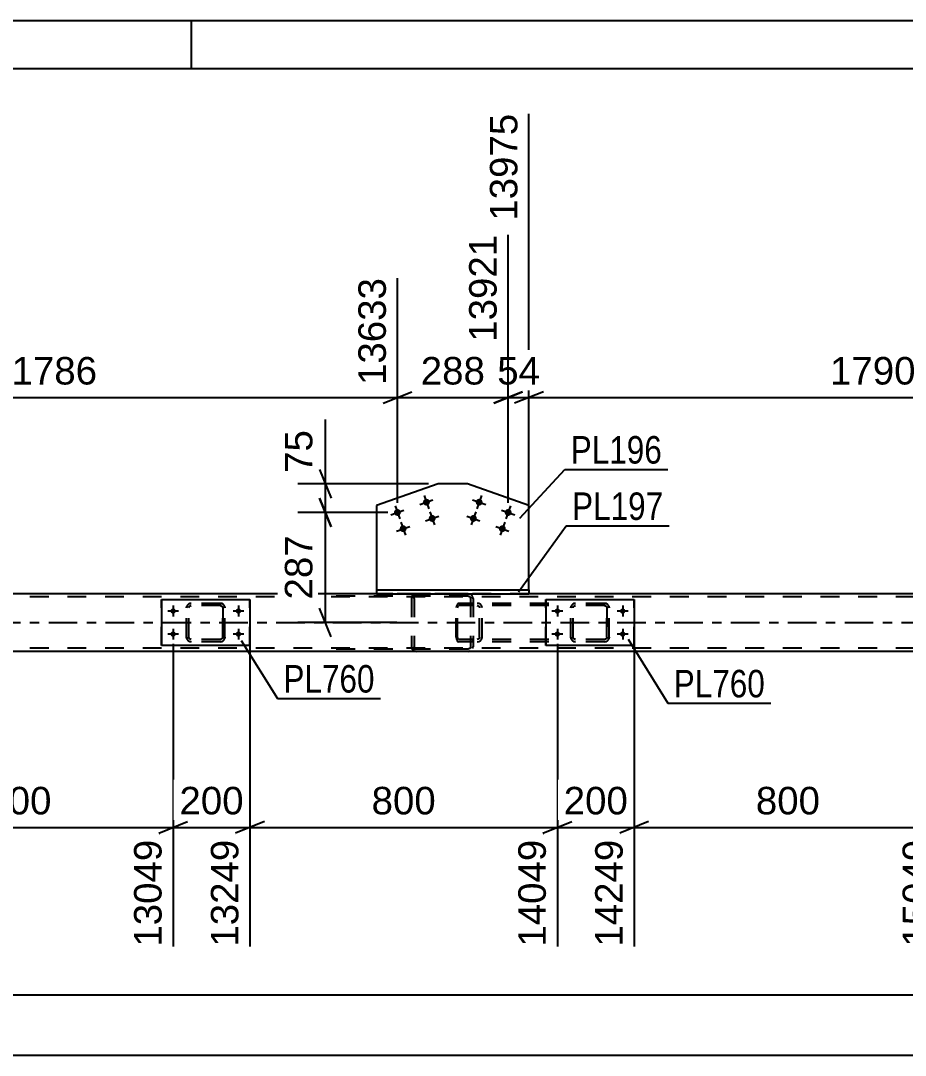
# Model space of a CAD drawing. Header units: millimetres. Extents: x -136 to 705, y -401 to 193.
# Drawn here: x 477.4 to 569.5, y 85.5 to 193.2 of the extents above; entities that cross this region are included whole.
import ezdxf

# ---------------------------------------------------------------- set-up
doc = ezdxf.new("R2010")
doc.units = ezdxf.units.MM
doc.linetypes.add('DXK_LINE_DOT2', pattern=[3.9198, 1.9599, -1.9599])
doc.linetypes.add('DXK_LINE_DOT3', pattern=[5.9187, 2.979, -0.9799, 0.9799, -0.9799])
doc.styles.add('Arial', font='ARIAL.TTF', dxfattribs={"height": 0.2})
doc.styles.add('Arial Narrow', font='ARIALN.TTF', dxfattribs={"height": 0.2})

# ---------------------------------------------------------------- blocks, each defined once
blk = doc.blocks.new('Unknown-318464307-1115')
at = {"color": 5, "linetype": 'Continuous'}
for p, q in [((705.2, 193.21), (-135.8, 193.21)), ((495.2, 188.21), (495.2, 193.21)), ((700.2, 188.21), (-130.8, 188.21))]:
    blk.add_line(p, q, dxfattribs=at)
blk = doc.blocks.new('Part-318464307-5468 - 5264')
at = {"color": 2, "linetype": 'Continuous'}
for p, q in [((532.08, 132.96), (532.08, 128.16)), ((532.08, 132.96), (541.28, 132.96)), ((541.28, 132.96), (541.28, 128.16)), ((541.28, 128.16), (532.08, 128.16))]:
    blk.add_line(p, q, dxfattribs=at)
at = {"color": 7, "linetype": 'DXK_LINE_DOT2'}
for p, q in [((532.08, 128.16), (532.08, 132.96)), ((541.28, 128.16), (541.28, 132.96))]:
    blk.add_line(p, q, dxfattribs=at)
blk = doc.blocks.new('Bolt-318464307-5407 - 5264')
at = {"linetype": 'Continuous'}
for points in [[(519.99, 143.21, -1), (519.31, 142.97, -1)], [(516.97, 142.14, -1), (516.29, 141.9, -1)], [(520.59, 141.52, -1), (519.91, 141.28, -1)], [(517.57, 140.45, -1), (516.89, 140.21, -1)]]:
    blk.add_hatch(color=1, dxfattribs=at).paths.add_polyline_path(points)
at = {"color": 1, "linetype": 'Continuous'}
for p, q in [((518.97, 142.85), (520.33, 143.33)), ((519.41, 143.77), (519.89, 142.41)), ((515.95, 141.78), (517.31, 142.26)), ((516.39, 142.7), (516.87, 141.35)), ((519.57, 141.16), (520.93, 141.64)), ((520.01, 142.08), (520.49, 140.72)), ((516.55, 140.09), (517.91, 140.57)), ((516.99, 141.01), (517.47, 139.65))]:
    blk.add_line(p, q, dxfattribs=at)
blk = doc.blocks.new('Bolt-318464307-5408 - 5264')
at = {"linetype": 'Continuous'}
for points in [[(533.28, 131.48, -1), (533.28, 132.04, -1)], [(540.08, 131.48, -1), (540.08, 132.04, -1)], [(533.28, 129.08, -1), (533.28, 129.64, -1)], [(540.08, 129.08, -1), (540.08, 129.64, -1)]]:
    blk.add_hatch(color=1, dxfattribs=at).paths.add_polyline_path(points)
at = {"color": 1, "linetype": 'Continuous'}
for p, q in [((533.84, 131.76), (532.72, 131.76)), ((533.28, 132.32), (533.28, 131.2)), ((540.64, 131.76), (539.52, 131.76)), ((540.08, 132.32), (540.08, 131.2)), ((533.84, 129.36), (532.72, 129.36)), ((533.28, 129.92), (533.28, 128.8)), ((540.64, 129.36), (539.52, 129.36)), ((540.08, 129.92), (540.08, 128.8))]:
    blk.add_line(p, q, dxfattribs=at)
blk = doc.blocks.new('Part-318464307-5359 - 5264')
at = {"color": 2, "linetype": 'Continuous'}
for p, q in [((520.88, 145.01), (514.47, 142.74)), ((523.91, 145.01), (520.88, 145.01)), ((530.32, 142.74), (523.91, 145.01)), ((514.47, 142.74), (514.47, 133.96)), ((530.32, 133.96), (530.32, 142.74))]:
    blk.add_line(p, q, dxfattribs=at)
at = {"color": 7, "linetype": 'DXK_LINE_DOT2'}
blk.add_line((514.47, 133.96), (530.32, 133.96), dxfattribs=at)
blk = doc.blocks.new('Part-318464307-5364 - 5264')
at = {"color": 2, "linetype": 'Continuous'}
for p, q in [((514.47, 133.96), (514.47, 133.56)), ((514.47, 133.96), (530.32, 133.96)), ((514.47, 133.56), (530.32, 133.56)), ((530.32, 133.96), (530.32, 133.56))]:
    blk.add_line(p, q, dxfattribs=at)
blk = doc.blocks.new('Bolt-318464307-5406 - 5264')
at = {"linetype": 'Continuous'}
for points in [[(493.28, 131.48, -1), (493.28, 132.04, -1)], [(500.08, 131.48, -1), (500.08, 132.04, -1)], [(493.28, 129.08, -1), (493.28, 129.64, -1)], [(500.08, 129.08, -1), (500.08, 129.64, -1)]]:
    blk.add_hatch(color=1, dxfattribs=at).paths.add_polyline_path(points)
at = {"color": 1, "linetype": 'Continuous'}
for p, q in [((493.84, 131.76), (492.72, 131.76)), ((493.28, 132.32), (493.28, 131.2)), ((500.64, 131.76), (499.52, 131.76)), ((500.08, 132.32), (500.08, 131.2)), ((493.84, 129.36), (492.72, 129.36)), ((493.28, 129.92), (493.28, 128.8)), ((500.64, 129.36), (499.52, 129.36)), ((500.08, 129.92), (500.08, 128.8))]:
    blk.add_line(p, q, dxfattribs=at)
blk = doc.blocks.new('Bolt-318464307-5409 - 5264')
at = {"linetype": 'Continuous'}
for points in [[(525.48, 142.97, -1), (524.8, 143.21, -1)], [(528.5, 141.9, -1), (527.82, 142.14, -1)], [(524.88, 141.28, -1), (524.2, 141.52, -1)], [(527.89, 140.21, -1), (527.22, 140.45, -1)]]:
    blk.add_hatch(color=1, dxfattribs=at).paths.add_polyline_path(points)
at = {"color": 1, "linetype": 'Continuous'}
for p, q in [((524.46, 143.33), (525.82, 142.85)), ((525.38, 143.77), (524.9, 142.41)), ((527.48, 142.26), (528.84, 141.78)), ((528.4, 142.7), (527.92, 141.35)), ((523.86, 141.64), (525.22, 141.16)), ((524.78, 142.08), (524.3, 140.72)), ((526.88, 140.57), (528.23, 140.09)), ((527.8, 141.01), (527.31, 139.65))]:
    blk.add_line(p, q, dxfattribs=at)
blk = doc.blocks.new('Part-318464307-5444 - 5264')
at = {"color": 2, "linetype": 'Continuous'}
for p, q in [((514.47, 133.56), (445.19, 133.56)), ((599.74, 133.56), (530.32, 133.56)), ((629.28, 127.56), (-24.68, 127.56))]:
    blk.add_line(p, q, dxfattribs=at)
at = {"color": 7, "linetype": 'DXK_LINE_DOT2'}
for p, q in [((530.32, 133.56), (514.47, 133.56)), ((629.28, 133.24), (-28.68, 133.24)), ((629.28, 127.88), (-28.68, 127.88))]:
    blk.add_line(p, q, dxfattribs=at)
at = {"color": 7, "linetype": 'DXK_LINE_DOT3'}
blk.add_line((-28.68, 130.56), (629.28, 130.56), dxfattribs=at)
blk = doc.blocks.new('Part-318464307-5469 - 5264')
at = {"color": 7, "linetype": 'DXK_LINE_DOT2'}
for p, q in [((534.97, 132.53), (535.16, 132.56)), ((535.16, 132.56), (534.97, 132.53)), ((538.2, 132.56), (535.16, 132.56)), ((538.2, 132.56), (538.38, 132.53)), ((538.38, 132.53), (538.2, 132.56)), ((534.68, 132.08), (534.71, 132.27)), ((534.71, 132.27), (534.68, 132.08)), ((534.68, 129.04), (534.68, 132.08)), ((534.68, 129.04), (534.68, 132.08)), ((534.92, 132.08), (534.94, 132.18)), ((534.92, 129.04), (534.92, 132.08)), ((534.92, 129.04), (534.92, 132.08)), ((534.94, 132.18), (534.99, 132.25)), ((534.99, 132.25), (535.07, 132.31)), ((535.07, 132.31), (535.16, 132.32)), ((538.2, 132.32), (535.16, 132.32)), ((538.2, 132.32), (538.29, 132.31)), ((538.29, 132.31), (538.37, 132.25)), ((538.37, 132.25), (538.42, 132.18)), ((538.42, 132.18), (538.44, 132.08)), ((538.44, 129.04), (538.44, 132.08)), ((538.44, 132.08), (538.44, 129.04)), ((538.64, 132.27), (538.68, 132.08)), ((538.68, 132.08), (538.64, 132.27)), ((538.68, 129.04), (538.68, 132.08)), ((538.68, 129.04), (538.68, 132.08)), ((534.71, 128.86), (534.68, 129.04)), ((534.68, 129.04), (534.71, 128.86)), ((534.94, 128.95), (534.92, 129.04)), ((534.99, 128.87), (534.94, 128.95)), ((535.16, 128.56), (534.97, 128.6)), ((534.97, 128.6), (535.16, 128.56)), ((535.07, 128.82), (534.99, 128.87)), ((535.16, 128.8), (535.07, 128.82)), ((538.2, 128.8), (535.16, 128.8)), ((538.2, 128.56), (535.16, 128.56)), ((538.29, 128.82), (538.2, 128.8)), ((538.38, 128.6), (538.2, 128.56)), ((538.2, 128.56), (538.38, 128.6)), ((538.37, 128.87), (538.29, 128.82)), ((538.42, 128.95), (538.37, 128.87)), ((538.44, 129.04), (538.42, 128.95)), ((538.68, 129.04), (538.64, 128.86)), ((538.64, 128.86), (538.68, 129.04))]:
    blk.add_line(p, q, dxfattribs=at)
at = {"color": 7, "linetype": 'DXK_LINE_DOT3'}
blk.add_line((536.68, 130.56), (536.68, 130.56), dxfattribs=at)
at = {"color": 7, "linetype": 'DXK_LINE_DOT2'}
for centre, start, end in [((535.16, 132.08), 112.5, 157.5), ((535.16, 132.08), 112.5, 157.5), ((538.2, 132.08), 22.5, 67.5), ((538.2, 132.08), 22.5, 67.5), ((535.16, 129.04), 202.5, 247.5), ((535.16, 129.04), 202.5, 247.5), ((538.2, 129.04), 292.5, 337.5), ((538.2, 129.04), 292.5, 337.5)]:
    blk.add_arc(centre, 0.48, start, end, dxfattribs=at)
blk = doc.blocks.new('Part-318464307-5474 - 5264')
at = {"color": 2, "linetype": 'Continuous'}
for p, q in [((492.08, 132.96), (492.08, 128.16)), ((492.08, 132.96), (501.28, 132.96)), ((501.28, 132.96), (501.28, 128.16)), ((501.28, 128.16), (492.08, 128.16))]:
    blk.add_line(p, q, dxfattribs=at)
at = {"color": 7, "linetype": 'DXK_LINE_DOT2'}
for p, q in [((492.08, 128.16), (492.08, 132.96)), ((501.28, 128.16), (501.28, 132.96))]:
    blk.add_line(p, q, dxfattribs=at)
blk = doc.blocks.new('Part-318464307-5547 - 5264')
at = {"color": 7, "linetype": 'DXK_LINE_DOT2'}
for p, q in [((494.97, 132.53), (495.16, 132.56)), ((495.16, 132.56), (494.97, 132.53)), ((498.2, 132.56), (495.16, 132.56)), ((498.2, 132.56), (498.38, 132.53)), ((498.38, 132.53), (498.2, 132.56)), ((494.68, 132.08), (494.71, 132.27)), ((494.71, 132.27), (494.68, 132.08)), ((494.68, 129.04), (494.68, 132.08)), ((494.68, 129.04), (494.68, 132.08)), ((494.92, 132.08), (494.94, 132.18)), ((494.92, 129.04), (494.92, 132.08)), ((494.92, 129.04), (494.92, 132.08)), ((494.94, 132.18), (494.99, 132.25)), ((494.99, 132.25), (495.07, 132.31)), ((495.07, 132.31), (495.16, 132.32)), ((498.2, 132.32), (495.16, 132.32)), ((498.2, 132.32), (498.29, 132.31)), ((498.29, 132.31), (498.37, 132.25)), ((498.37, 132.25), (498.42, 132.18)), ((498.42, 132.18), (498.44, 132.08)), ((498.44, 129.04), (498.44, 132.08)), ((498.44, 132.08), (498.44, 129.04)), ((498.64, 132.27), (498.68, 132.08)), ((498.68, 132.08), (498.64, 132.27)), ((498.68, 129.04), (498.68, 132.08)), ((498.68, 129.04), (498.68, 132.08)), ((494.71, 128.86), (494.68, 129.04)), ((494.68, 129.04), (494.71, 128.86)), ((494.94, 128.95), (494.92, 129.04)), ((494.99, 128.87), (494.94, 128.95)), ((495.16, 128.56), (494.97, 128.6)), ((494.97, 128.6), (495.16, 128.56)), ((495.07, 128.82), (494.99, 128.87)), ((495.16, 128.8), (495.07, 128.82)), ((498.2, 128.8), (495.16, 128.8)), ((498.2, 128.56), (495.16, 128.56)), ((498.29, 128.82), (498.2, 128.8)), ((498.38, 128.6), (498.2, 128.56)), ((498.2, 128.56), (498.38, 128.6)), ((498.37, 128.87), (498.29, 128.82)), ((498.42, 128.95), (498.37, 128.87)), ((498.44, 129.04), (498.42, 128.95)), ((498.68, 129.04), (498.64, 128.86)), ((498.64, 128.86), (498.68, 129.04))]:
    blk.add_line(p, q, dxfattribs=at)
at = {"color": 7, "linetype": 'DXK_LINE_DOT3'}
blk.add_line((496.68, 130.56), (496.68, 130.56), dxfattribs=at)
at = {"color": 7, "linetype": 'DXK_LINE_DOT2'}
for centre, start, end in [((495.16, 132.08), 112.5, 157.5), ((495.16, 132.08), 112.5, 157.5), ((498.2, 132.08), 22.5, 67.5), ((498.2, 132.08), 22.5, 67.5), ((495.16, 129.04), 202.5, 247.5), ((495.16, 129.04), 202.5, 247.5), ((498.2, 129.04), 292.5, 337.5), ((498.2, 129.04), 292.5, 337.5)]:
    blk.add_arc(centre, 0.48, start, end, dxfattribs=at)
blk = doc.blocks.new('Part-318464307-5559 - 5264')
at = {"color": 7, "linetype": 'DXK_LINE_DOT2'}
for p, q in [((523.99, 133.56), (510.08, 133.56)), ((518.62, 133.56), (518.43, 133.53)), ((524.18, 133.53), (523.99, 133.56)), ((523.99, 133.32), (510.08, 133.32)), ((518.15, 133.24), (518.11, 133.08)), ((518.11, 133.08), (518.11, 128.04)), ((518.15, 133.27), (518.15, 133.24)), ((518.37, 133.08), (518.39, 133.18)), ((518.37, 133.08), (518.37, 128.04)), ((518.39, 133.18), (518.44, 133.25)), ((518.44, 133.25), (518.52, 133.31)), ((518.52, 133.31), (518.62, 133.32)), ((523.99, 133.32), (524.08, 133.31)), ((524.08, 133.31), (524.17, 133.25)), ((524.17, 133.25), (524.22, 133.18)), ((524.22, 133.18), (524.24, 133.08)), ((524.24, 133.08), (524.24, 128.04)), ((524.46, 133.24), (524.46, 133.27)), ((524.5, 133.08), (524.46, 133.24)), ((524.5, 133.08), (524.5, 128.04)), ((523.99, 127.8), (510.08, 127.8)), ((523.99, 127.56), (510.08, 127.56)), ((518.11, 128.04), (518.13, 127.96)), ((518.13, 127.96), (518.15, 127.86)), ((518.39, 127.95), (518.37, 128.04)), ((518.44, 127.87), (518.39, 127.95)), ((518.43, 127.6), (518.62, 127.56)), ((518.52, 127.82), (518.44, 127.87)), ((518.62, 127.8), (518.52, 127.82)), ((524.08, 127.82), (523.99, 127.8)), ((523.99, 127.56), (524.18, 127.6)), ((524.17, 127.87), (524.08, 127.82)), ((524.22, 127.95), (524.17, 127.87)), ((524.24, 128.04), (524.22, 127.95)), ((524.46, 127.86), (524.48, 127.96)), ((524.48, 127.96), (524.5, 128.04))]:
    blk.add_line(p, q, dxfattribs=at)
for centre, start, end in [((518.6, 133.06), 110.7583, 155.68), ((524.01, 133.06), 24.32, 69.2417), ((518.6, 128.06), 204.32, 249.2417)]:
    blk.add_arc(centre, 0.496, start, end, dxfattribs=at)
blk = doc.blocks.new('Part-318464307-5612 - 5264')
at = {"color": 7, "linetype": 'DXK_LINE_DOT2'}
for p, q in [((522.93, 132.53), (522.84, 132.42)), ((523.03, 132.56), (522.93, 132.53)), ((532.39, 132.56), (523.03, 132.56)), ((524.5, 132.32), (524.5, 132.56)), ((525.13, 132.53), (524.94, 132.56)), ((522.78, 132.27), (522.76, 132.08)), ((522.76, 129.04), (522.76, 132.08)), ((522.84, 132.42), (522.78, 132.27)), ((522.9, 132.08), (522.91, 132.18)), ((522.9, 129.04), (522.9, 132.08)), ((522.91, 132.18), (522.94, 132.25)), ((522.94, 132.25), (522.98, 132.31)), ((522.98, 132.31), (523.03, 132.32)), ((532.39, 132.32), (523.03, 132.32)), ((524.94, 132.32), (525.04, 132.31)), ((525.04, 132.31), (525.12, 132.25)), ((525.12, 132.25), (525.17, 132.18)), ((525.17, 132.18), (525.19, 132.08)), ((525.19, 129.04), (525.19, 132.08)), ((525.45, 132.08), (525.41, 132.27)), ((525.45, 129.04), (525.45, 132.08)), ((522.76, 129.04), (522.78, 128.86)), ((522.78, 128.86), (522.84, 128.7)), ((522.84, 128.7), (522.93, 128.6)), ((522.91, 128.95), (522.9, 129.04)), ((522.94, 128.87), (522.91, 128.95)), ((522.93, 128.6), (523.03, 128.56)), ((522.98, 128.82), (522.94, 128.87)), ((523.03, 128.8), (522.98, 128.82)), ((532.39, 128.8), (523.03, 128.8)), ((532.39, 128.56), (523.03, 128.56)), ((524.5, 128.56), (524.5, 128.8)), ((525.04, 128.82), (524.94, 128.8)), ((524.94, 128.56), (525.13, 128.6)), ((525.12, 128.87), (525.04, 128.82)), ((525.17, 128.95), (525.12, 128.87)), ((525.19, 129.04), (525.17, 128.95)), ((525.41, 128.86), (525.45, 129.04))]:
    blk.add_line(p, q, dxfattribs=at)
for centre, start, end in [((524.96, 132.07), 23.8964, 68.8499), ((524.96, 129.06), 291.1501, 336.1036)]:
    blk.add_arc(centre, 0.492, start, end, dxfattribs=at)
blk = doc.blocks.new('StraightDimension-318464307-5661 - 5264')
at = {"color": 7, "linetype": 'Continuous'}
for p, q in [((508.53, 143.52), (509.73, 140.52)), ((515.63, 142.02), (506.28, 142.02)), ((509.13, 130.56), (509.13, 142.02)), ((509.73, 129.06), (508.53, 132.06)), ((516.56, 130.56), (506.28, 130.56))]:
    blk.add_line(p, q, dxfattribs=at)
at = {"color": 0}
blk.add_wipeout([(508.38, 140.23), (504.18, 140.23), (504.18, 132.36), (508.38, 132.36)], dxfattribs=at)
at = {"color": 3, "style": 'Arial'}
blk.add_text('287', height=2.865, rotation=90.0002, dxfattribs=at).set_placement((507.78, 132.96))
blk = doc.blocks.new('StraightDimension-318464307-6334 - 5264')
at = {"color": 7, "linetype": 'Continuous'}
blk.add_line((-29.48, 85.51), (662, 85.51), dxfattribs=at)
blk = doc.blocks.new('StraightDimension-318464307-5651 - 5264')
at = {"color": 7, "linetype": 'Continuous'}
for p, q in [((509.13, 145.01), (509.13, 151.71)), ((509.13, 145.01), (509.13, 151.71)), ((508.53, 146.51), (509.73, 143.51)), ((519.88, 145.01), (506.28, 145.01)), ((509.13, 142.02), (509.13, 145.01)), ((509.73, 140.52), (508.53, 143.52)), ((515.63, 142.02), (506.28, 142.02))]:
    blk.add_line(p, q, dxfattribs=at)
at = {"color": 0}
blk.add_wipeout([(508.38, 151.19), (504.18, 151.19), (504.18, 145.54), (508.38, 145.54)], dxfattribs=at)
at = {"color": 3, "style": 'Arial'}
blk.add_text('75', height=2.865, rotation=90.0002, dxfattribs=at).set_placement((507.78, 146.14))
blk = doc.blocks.new('StraightDimension-318464307-5958 - 5264')
at = {"color": 7, "linetype": 'Continuous'}
for p, q in [((461.28, 128.85), (461.28, 96.82)), ((493.28, 128.36), (493.28, 96.82)), ((462.78, 109.84), (459.78, 108.64)), ((461.28, 109.24), (493.28, 109.24)), ((491.78, 108.64), (494.78, 109.84))]:
    blk.add_line(p, q, dxfattribs=at)
at = {"color": 0}
blk.add_wipeout([(481.21, 109.99), (481.21, 114.19), (473.34, 114.19), (473.34, 109.99)], dxfattribs=at)
at = {"color": 3, "style": 'Arial'}
blk.add_text('800', height=2.865, dxfattribs=at).set_placement((473.94, 110.59))
at = {"color": 0, "linetype": 'Continuous'}
blk.add_wipeout([(492.68, 108.54), (488.48, 108.54), (488.48, 96.22), (492.68, 96.22)], dxfattribs=at)
at = {"color": 3, "linetype": 'Continuous', "style": 'Arial'}
blk.add_text('13049', height=2.865, rotation=90.0002, dxfattribs=at).set_placement((492.08, 96.82))
blk = doc.blocks.new('StraightDimension-318464307-5967 - 5264')
at = {"color": 7, "linetype": 'Continuous'}
for p, q in [((493.28, 128.36), (493.28, 96.82)), ((501.28, 129.02), (501.28, 96.82)), ((491.78, 108.64), (494.78, 109.84)), ((493.28, 109.24), (501.28, 109.24)), ((502.78, 109.84), (499.78, 108.64))]:
    blk.add_line(p, q, dxfattribs=at)
at = {"color": 0}
blk.add_wipeout([(501.21, 109.99), (501.21, 114.19), (493.34, 114.19), (493.34, 109.99)], dxfattribs=at)
at = {"color": 0, "linetype": 'Continuous'}
blk.add_wipeout([(500.68, 108.54), (496.48, 108.54), (496.48, 96.22), (500.68, 96.22)], dxfattribs=at)
at = {"color": 3, "style": 'Arial'}
blk.add_text('200', height=2.865, dxfattribs=at).set_placement((493.94, 110.59))
at = {"color": 3, "linetype": 'Continuous', "style": 'Arial'}
blk.add_text('13249', height=2.865, rotation=90.0002, dxfattribs=at).set_placement((500.08, 96.82))
blk = doc.blocks.new('StraightDimension-318464307-5976 - 5264')
at = {"color": 7, "linetype": 'Continuous'}
for p, q in [((501.28, 129.02), (501.28, 96.82)), ((533.28, 128.36), (533.28, 96.82)), ((502.78, 109.84), (499.78, 108.64)), ((501.28, 109.24), (533.28, 109.24)), ((531.78, 108.64), (534.78, 109.84))]:
    blk.add_line(p, q, dxfattribs=at)
at = {"color": 0}
blk.add_wipeout([(521.21, 109.99), (521.21, 114.19), (513.34, 114.19), (513.34, 109.99)], dxfattribs=at)
at = {"color": 3, "style": 'Arial'}
blk.add_text('800', height=2.865, dxfattribs=at).set_placement((513.94, 110.59))
at = {"color": 0, "linetype": 'Continuous'}
blk.add_wipeout([(532.68, 108.54), (528.48, 108.54), (528.48, 96.22), (532.68, 96.22)], dxfattribs=at)
at = {"color": 3, "linetype": 'Continuous', "style": 'Arial'}
blk.add_text('14049', height=2.865, rotation=90.0002, dxfattribs=at).set_placement((532.08, 96.82))
blk = doc.blocks.new('StraightDimension-318464307-5985 - 5264')
at = {"color": 7, "linetype": 'Continuous'}
for p, q in [((533.28, 128.36), (533.28, 96.82)), ((541.28, 128.36), (541.28, 96.82)), ((531.78, 108.64), (534.78, 109.84)), ((533.28, 109.24), (541.28, 109.24)), ((542.78, 109.84), (539.78, 108.64))]:
    blk.add_line(p, q, dxfattribs=at)
at = {"color": 0}
blk.add_wipeout([(541.21, 109.99), (541.21, 114.19), (533.34, 114.19), (533.34, 109.99)], dxfattribs=at)
at = {"color": 0, "linetype": 'Continuous'}
blk.add_wipeout([(540.68, 108.54), (536.48, 108.54), (536.48, 96.22), (540.68, 96.22)], dxfattribs=at)
at = {"color": 3, "style": 'Arial'}
blk.add_text('200', height=2.865, dxfattribs=at).set_placement((533.94, 110.59))
at = {"color": 3, "linetype": 'Continuous', "style": 'Arial'}
blk.add_text('14249', height=2.865, rotation=90.0002, dxfattribs=at).set_placement((540.08, 96.82))
blk = doc.blocks.new('StraightDimension-318464307-5994 - 5264')
at = {"color": 7, "linetype": 'Continuous'}
for p, q in [((541.28, 128.36), (541.28, 96.82)), ((573.28, 128.36), (573.28, 96.82)), ((542.78, 109.84), (539.78, 108.64)), ((541.28, 109.24), (573.28, 109.24)), ((571.78, 108.64), (574.78, 109.84))]:
    blk.add_line(p, q, dxfattribs=at)
at = {"color": 0}
blk.add_wipeout([(561.21, 109.99), (561.21, 114.19), (553.34, 114.19), (553.34, 109.99)], dxfattribs=at)
at = {"color": 3, "style": 'Arial'}
blk.add_text('800', height=2.865, dxfattribs=at).set_placement((553.94, 110.59))
at = {"color": 0, "linetype": 'Continuous'}
blk.add_wipeout([(572.68, 108.54), (568.48, 108.54), (568.48, 96.22), (572.68, 96.22)], dxfattribs=at)
at = {"color": 3, "linetype": 'Continuous', "style": 'Arial'}
blk.add_text('15049', height=2.865, rotation=90.0002, dxfattribs=at).set_placement((572.08, 96.82))
blk = doc.blocks.new('StraightDimension-318464307-6079 - 5264')
at = {"color": 7, "linetype": 'Continuous'}
for p, q in [((530.32, 134.96), (530.32, 183.51)), ((601.9, 142.64), (601.9, 166.41)), ((531.82, 154.59), (528.82, 153.39)), ((600.4, 153.39), (603.4, 154.59)), ((530.32, 153.99), (601.9, 153.99))]:
    blk.add_line(p, q, dxfattribs=at)
at = {"color": 0}
blk.add_wipeout([(571.16, 154.74), (571.16, 158.94), (561.06, 158.94), (561.06, 154.74)], dxfattribs=at)
at = {"color": 3, "style": 'Arial'}
blk.add_text('1790', height=2.865, dxfattribs=at).set_placement((561.66, 155.34))
at = {"color": 0, "linetype": 'Continuous'}
blk.add_wipeout([(601.3, 167.01), (597.1, 167.01), (597.1, 154.69), (601.3, 154.69)], dxfattribs=at)
at = {"color": 3, "linetype": 'Continuous', "style": 'Arial'}
blk.add_text('15765', height=2.865, rotation=90.0002, dxfattribs=at).set_placement((600.7, 155.29))
blk = doc.blocks.new('StraightDimension-318464307-6086 - 5264')
at = {"color": 7, "linetype": 'Continuous'}
for p, q in [((530.32, 134.96), (530.32, 183.51)), ((528.16, 143.02), (528.16, 170.91)), ((526.66, 153.39), (529.66, 154.59)), ((531.82, 154.59), (528.82, 153.39)), ((528.16, 153.99), (530.32, 153.99))]:
    blk.add_line(p, q, dxfattribs=at)
at = {"color": 0, "linetype": 'Continuous'}
blk.add_wipeout([(529.72, 184.11), (525.52, 184.11), (525.52, 171.79), (529.72, 171.79)], dxfattribs=at)
at = {"color": 3, "linetype": 'Continuous', "style": 'Arial'}
blk.add_text('13975', height=2.865, rotation=90.0002, dxfattribs=at).set_placement((529.12, 172.39))
at = {"color": 0}
blk.add_wipeout([(532.06, 154.74), (532.06, 158.94), (526.42, 158.94), (526.42, 154.74)], dxfattribs=at)
at = {"color": 3, "style": 'Arial'}
blk.add_text('54', height=2.865, dxfattribs=at).set_placement((527.02, 155.34))
blk = doc.blocks.new('StraightDimension-318464307-6093 - 5264')
at = {"color": 7, "linetype": 'Continuous'}
for p, q in [((528.16, 143.02), (528.16, 170.91)), ((516.63, 143.02), (516.63, 166.41)), ((515.13, 153.39), (518.13, 154.59)), ((529.66, 154.59), (526.66, 153.39)), ((516.63, 153.99), (528.16, 153.99))]:
    blk.add_line(p, q, dxfattribs=at)
at = {"color": 0}
blk.add_wipeout([(526.33, 154.74), (526.33, 158.94), (518.46, 158.94), (518.46, 154.74)], dxfattribs=at)
at = {"color": 3, "style": 'Arial'}
blk.add_text('288', height=2.865, dxfattribs=at).set_placement((519.06, 155.34))
at = {"color": 0, "linetype": 'Continuous'}
blk.add_wipeout([(527.56, 171.51), (523.36, 171.51), (523.36, 159.19), (527.56, 159.19)], dxfattribs=at)
at = {"color": 3, "linetype": 'Continuous', "style": 'Arial'}
blk.add_text('13921', height=2.865, rotation=90.0002, dxfattribs=at).set_placement((526.96, 159.79))
blk = doc.blocks.new('StraightDimension-318464307-6102 - 5264')
at = {"color": 7, "linetype": 'Continuous'}
for p, q in [((445.19, 134.96), (445.19, 183.51)), ((516.63, 143.02), (516.63, 166.41)), ((446.69, 154.59), (443.69, 153.39)), ((515.13, 153.39), (518.13, 154.59)), ((445.19, 153.99), (516.63, 153.99))]:
    blk.add_line(p, q, dxfattribs=at)
at = {"color": 0}
blk.add_wipeout([(485.96, 154.74), (485.96, 158.94), (475.86, 158.94), (475.86, 154.74)], dxfattribs=at)
at = {"color": 3, "style": 'Arial'}
blk.add_text('1786', height=2.865, dxfattribs=at).set_placement((476.46, 155.34))
at = {"color": 0, "linetype": 'Continuous'}
blk.add_wipeout([(516.03, 167.01), (511.83, 167.01), (511.83, 154.69), (516.03, 154.69)], dxfattribs=at)
at = {"color": 3, "linetype": 'Continuous', "style": 'Arial'}
blk.add_text('13633', height=2.865, rotation=90.0002, dxfattribs=at).set_placement((515.43, 155.29))
blk = doc.blocks.new('StraightDimension-318464307-6302 - 5264')
at = {"color": 7, "linetype": 'Continuous'}
blk.add_line((-28.68, 91.8), (661.2, 91.8), dxfattribs=at)
blk = doc.blocks.new('Mark-318464307-5355 - 5264')
at = {"color": 30, "linetype": 'Continuous'}
for p, q in [((529.37, 141.41), (534.07, 146.51)), ((534.07, 146.51), (544.77, 146.51))]:
    blk.add_line(p, q, dxfattribs=at)
at = {"color": 0}
blk.add_wipeout([(544.17, 147.11), (544.17, 150.11), (534.67, 150.11), (534.67, 147.11)], dxfattribs=at)
blk.add_wipeout([(544.17, 147.11), (544.17, 150.11), (534.67, 150.11), (534.67, 147.11)], dxfattribs=at)
at = {"color": 3, "style": 'Arial Narrow'}
blk.add_text('PL196', height=2.863, dxfattribs=at).set_placement((534.67, 147.11))
blk = doc.blocks.new('Mark-318464307-5360 - 5264')
at = {"color": 30, "linetype": 'Continuous'}
for p, q in [((529.22, 133.77), (534.21, 140.64)), ((534.21, 140.64), (544.91, 140.64))]:
    blk.add_line(p, q, dxfattribs=at)
at = {"color": 0}
blk.add_wipeout([(544.31, 141.24), (544.31, 144.24), (534.81, 144.24), (534.81, 141.24)], dxfattribs=at)
blk.add_wipeout([(544.31, 141.24), (544.31, 144.24), (534.81, 144.24), (534.81, 141.24)], dxfattribs=at)
at = {"color": 3, "style": 'Arial Narrow'}
blk.add_text('PL197', height=2.863, dxfattribs=at).set_placement((534.81, 141.24))
blk = doc.blocks.new('Mark-318464307-5464 - 5264')
at = {"color": 30, "linetype": 'Continuous'}
for p, q in [((540.65, 128.84), (544.79, 122.17)), ((544.79, 122.17), (555.49, 122.17))]:
    blk.add_line(p, q, dxfattribs=at)
at = {"color": 0}
blk.add_wipeout([(554.89, 122.77), (554.89, 125.77), (545.39, 125.77), (545.39, 122.77)], dxfattribs=at)
blk.add_wipeout([(554.89, 122.77), (554.89, 125.77), (545.39, 125.77), (545.39, 122.77)], dxfattribs=at)
at = {"color": 3, "style": 'Arial Narrow'}
blk.add_text('PL760', height=2.863, dxfattribs=at).set_placement((545.39, 122.77))
blk = doc.blocks.new('Mark-318464307-5470 - 5264')
at = {"color": 30, "linetype": 'Continuous'}
for p, q in [((500.35, 128.69), (504.16, 122.67)), ((504.16, 122.67), (514.87, 122.67))]:
    blk.add_line(p, q, dxfattribs=at)
at = {"color": 0}
blk.add_wipeout([(514.27, 123.27), (514.27, 126.27), (504.76, 126.27), (504.76, 123.27)], dxfattribs=at)
blk.add_wipeout([(514.27, 123.27), (514.27, 126.27), (504.76, 126.27), (504.76, 123.27)], dxfattribs=at)
at = {"color": 3, "style": 'Arial Narrow'}
blk.add_text('PL760', height=2.863, dxfattribs=at).set_placement((504.76, 123.27))

msp = doc.modelspace()

# ---------------------------------------------------------------- block references
for name in ['Unknown-318464307-1115', 'Part-318464307-5359 - 5264', 'Bolt-318464307-5407 - 5264', 'Bolt-318464307-5409 - 5264', 'Part-318464307-5444 - 5264', 'Part-318464307-5559 - 5264', 'Part-318464307-5364 - 5264', 'Part-318464307-5474 - 5264', 'Part-318464307-5547 - 5264', 'Part-318464307-5612 - 5264', 'Part-318464307-5468 - 5264', 'Part-318464307-5469 - 5264', 'Bolt-318464307-5406 - 5264', 'Bolt-318464307-5408 - 5264']:
    msp.add_blockref(name, (0, 0))

# ---------------------------------------------------------------- next in the draw order: block references
for name in ['StraightDimension-318464307-6079 - 5264', 'StraightDimension-318464307-5661 - 5264', 'StraightDimension-318464307-6334 - 5264']:
    msp.add_blockref(name, (0, 0))

# ---------------------------------------------------------------- next in the draw order: block references
for name in ['StraightDimension-318464307-6086 - 5264', 'StraightDimension-318464307-5651 - 5264', 'StraightDimension-318464307-5958 - 5264']:
    msp.add_blockref(name, (0, 0))

# ---------------------------------------------------------------- next in the draw order: block references
for name in ['StraightDimension-318464307-6093 - 5264', 'StraightDimension-318464307-5967 - 5264']:
    msp.add_blockref(name, (0, 0))

# ---------------------------------------------------------------- next in the draw order: block references
for name in ['StraightDimension-318464307-6102 - 5264', 'Mark-318464307-5355 - 5264', 'StraightDimension-318464307-5976 - 5264']:
    msp.add_blockref(name, (0, 0))

# ---------------------------------------------------------------- next in the draw order: block references
for name in ['Mark-318464307-5360 - 5264', 'StraightDimension-318464307-5985 - 5264']:
    msp.add_blockref(name, (0, 0))

# ---------------------------------------------------------------- next in the draw order: block references
msp.add_blockref('StraightDimension-318464307-5994 - 5264', (0, 0))

# ---------------------------------------------------------------- next in the draw order: block references
msp.add_blockref('StraightDimension-318464307-6302 - 5264', (0, 0))

# ---------------------------------------------------------------- next in the draw order: block references
for name in ['Mark-318464307-5470 - 5264', 'Mark-318464307-5464 - 5264']:
    msp.add_blockref(name, (0, 0))

doc.saveas('drawing.dxf')
